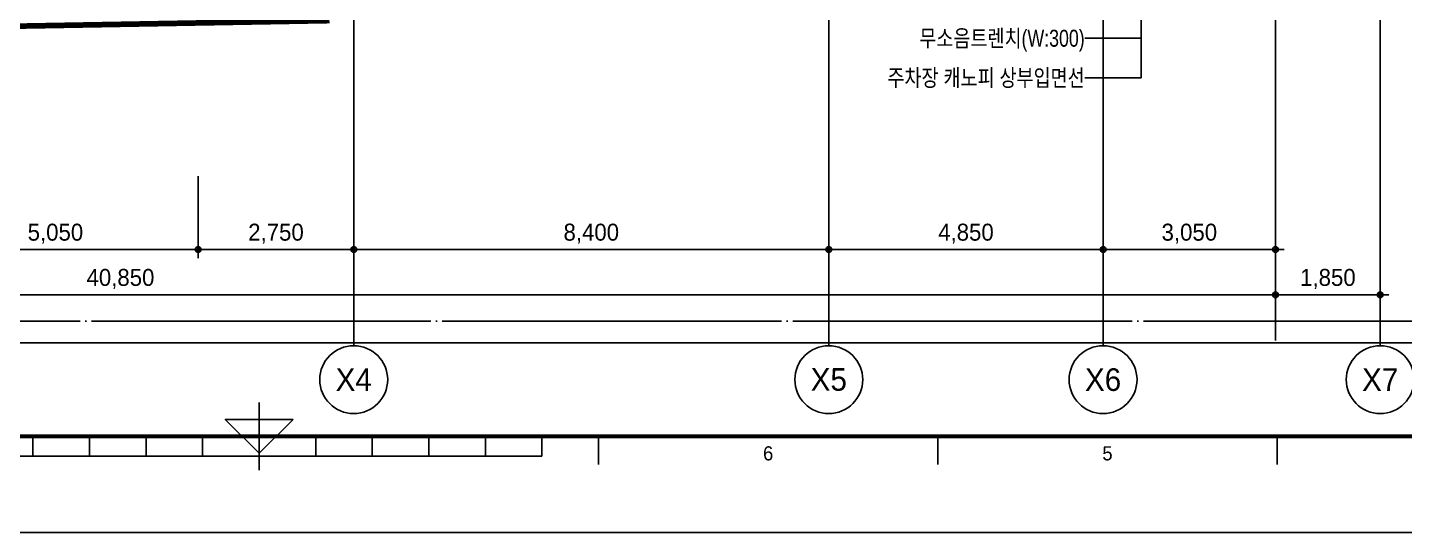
# Model space of a CAD drawing. Header units: millimetres. Extents: x 0 to 1390178, y 0 to 110113.
# Drawn here: x 457904 to 482251, y 0 to 8928 of the extents above; entities that cross this region are included whole.
import ezdxf
from ezdxf.enums import TextEntityAlignment as Align
from ezdxf.xclip import XClip

# ---------------------------------------------------------------- set-up
doc = ezdxf.new("R2010")
doc.units = ezdxf.units.MM
doc.header["$LTSCALE"] = 100
doc.header["$XCLIPFRAME"] = 0
doc.linetypes.add('X - 평면도$0$CEN', pattern=[62, 60, -1, 0, -1])
doc.linetypes.add('X - 평면도$0$PHANTOM2', pattern=[50, 40, -2, 2, -2, 2, -2])
doc.layers.get('DEFPOINTS').update_dxf_attribs({"color": 145})
for name, color, linetype in [('AA-XXXX-DIMS', 7, 'Continuous'), ('AA-XXXX-TEXT', 3, 'Continuous'), ('DIM', 7, 'Continuous'), ('SYM', 7, 'Continuous'), ('X - SHEET$0$AA-BORD-FORM', 7, 'Continuous'), ('X - SHEET$0$AA-BORD-TEXT', 3, 'Continuous'), ('X - 평면도$0$0-구역계', 1, 'Continuous'), ('X - 평면도$0$A-CEN', 1, 'X - 평면도$0$CEN'), ('X - 평면도$0$AA-XXXX-CNTL', 1, 'X - 평면도$0$CEN')]:
    doc.layers.add(name, color=color, linetype=linetype)
doc.styles.add('HAUD01', font='Dotum.ttf')
doc.styles.get("Standard").update_dxf_attribs({"font": 'Dotum.ttf'})
doc.styles.add('X - SHEET$0$HAUD01', font='Dotum.ttf')
doc.dimstyles.new('HAUD-100', dxfattribs={"dimscale": 100, "dimtxt": 3, "dimasz": 1, "dimexe": 0, "dimexo": 3, "dimgap": 1, "dimtad": 1, "dimdec": 0, "dimdsep": 46, "dimlunit": 6, "dimtxsty": 'HAUD01', "dimblk": 'DIMDOT', "dimcen": 2.5, "dimdle": 1.5, "dimclrd": 7, "dimclre": 7, "dimclrt": 3, "dimadec": 0, "dimazin": 0, "dimtfac": 1, "dimtdec": 0, "dimtix": 1, "dimtmove": 2, "dimatfit": 3, "dimfxl": 1, "dimtvp": 1, "dimtolj": 1, "dimtzin": 0, "dimarcsym": 0})

# ---------------------------------------------------------------- blocks, each defined once
blk = doc.blocks.new('X - SHEET$0$HAUDsheetV')
at = {"layer": 'X - SHEET$0$AA-BORD-FORM', "color": 2}
for p, q in [((421, 23), (421, 11)), ((381, 17), (381, 13.5)), ((391, 17), (391, 13.5)), ((401, 17), (401, 13.5)), ((411, 17), (411, 13.5)), ((431, 17), (431, 13.5)), ((441, 17), (441, 13.5)), ((451, 17), (451, 13.5)), ((461, 17), (461, 13.5)), ((471, 17), (471, 13.5)), ((481, 17), (481, 12)), ((541, 17), (541, 12)), ((601, 17), (601, 12)), ((371, 13.5), (471, 13.5))]:
    blk.add_line(p, q, dxfattribs=at)
at = {"layer": 'X - SHEET$0$AA-BORD-FORM', "color": 1}
blk.add_lwpolyline([(1, 0), (841, 0), (841, 594), (1, 594)], close=True, dxfattribs=at)
at = {"layer": 'X - SHEET$0$AA-BORD-FORM', "color": 2, "const_width": 0.682}
blk.add_lwpolyline([(21, 17), (21, 577), (821, 577), (821, 17)], close=True, dxfattribs=at)
at = {"layer": 'X - SHEET$0$AA-BORD-FORM', "color": 2}
blk.add_lwpolyline([(427, 20), (421, 14), (415, 20)], close=True, dxfattribs=at)
at = {"layer": 'X - SHEET$0$AA-BORD-TEXT', "color": 7, "style": 'X - SHEET$0$HAUD01'}
for s, p in [('6', (511, 13.99)), ('5', (571, 13.99))]:
    blk.add_text(s, height=2.5, dxfattribs=at).set_placement(p, align=Align.MIDDLE_CENTER)
at = {"layer": 'X - SHEET$0$AA-BORD-TEXT', "color": 3, "style": 'X - SHEET$0$HAUD01'}
for tag, p in [('PJCode', (786, 567.94)), ('작성자', (786.11, 194.82)), ('검토자', (786.11, 181.82)), ('최종검토자', (786.11, 168.82)), ('승인자', (786.11, 155.82)), ('일자', (786.83, 144.02)), ('개정번호', (812, 65.92))]:
    blk.add_attdef(tag, text='', height=3, dxfattribs=at).set_placement(p, align=Align.MIDDLE_CENTER)
at = {"layer": 'X - SHEET$0$AA-BORD-TEXT', "color": 3, "lineweight": 30, "flags": 104}
blk.add_attdef('PJTitle', text='', height=4, dxfattribs=at).set_placement((787.25, 536.62), align=Align.MIDDLE_CENTER)
blk = doc.blocks.new('X - SHEET')
at = {"xscale": 100, "yscale": 100, "zscale": 100}
blk.add_blockref('X - SHEET$0$HAUDsheetV', (-100, 0), dxfattribs=at)
blk = doc.blocks.new('DIMDOT')
at = {"layer": 'AA-XXXX-DIMS'}
for p, q in [((-1.5, 0), (1.5, 0)), ((0, -1.5), (0, 1.5))]:
    blk.add_line(p, q, dxfattribs=at)
for radius in [0.5, 0.25]:
    blk.add_circle((0, 0), radius, dxfattribs=at)
blk = doc.blocks.new('*D361')
at = {"color": 7, "lineweight": -2, "transparency": 16777216}
for p, q in [((-22467, -11007), (-22467, -12307)), ((-19717, -11007), (-19717, -12307)), ((-22367, -12307), (-19817, -12307))]:
    blk.add_line(p, q, dxfattribs=at)
at = {"layer": 'DEFPOINTS', "color": 0, "transparency": 16777216}
for p in [(-22467, -10707, 0), (-19717, -10707, 0), (-19717, -12307)]:
    blk.add_point(p, dxfattribs=at)
at = {"color": 7, "lineweight": -2, "transparency": 16777216, "xscale": 100, "yscale": 100, "zscale": 100, "rotation": 180}
blk.add_blockref('DIMDOT', (-22467, -12307), dxfattribs=at)
at = {"color": 7, "lineweight": -2, "transparency": 16777216, "xscale": 100, "yscale": 100, "zscale": 100}
blk.add_blockref('DIMDOT', (-19717, -12307), dxfattribs=at)
at = {"color": 3, "transparency": 16777216, "insert": (-21092, -12028), "char_height": 300, "attachment_point": 5, "style": 'HAUD01'}
blk.add_mtext('\\A1;2,750', dxfattribs=at)
blk = doc.blocks.new('*D362')
at = {"color": 7, "lineweight": -2, "transparency": 16777216}
for p, q in [((-19717, -11007), (-19717, -12307)), ((-11317, -11007), (-11317, -12307)), ((-19617, -12307), (-11417, -12307))]:
    blk.add_line(p, q, dxfattribs=at)
at = {"layer": 'DEFPOINTS', "color": 0, "transparency": 16777216}
for p in [(-19717, -10707, 0), (-11317, -10707, 0), (-11317, -12307)]:
    blk.add_point(p, dxfattribs=at)
at = {"color": 7, "lineweight": -2, "transparency": 16777216, "xscale": 100, "yscale": 100, "zscale": 100, "rotation": 180}
blk.add_blockref('DIMDOT', (-19717, -12307), dxfattribs=at)
at = {"color": 7, "lineweight": -2, "transparency": 16777216, "xscale": 100, "yscale": 100, "zscale": 100}
blk.add_blockref('DIMDOT', (-11317, -12307), dxfattribs=at)
at = {"color": 3, "transparency": 16777216, "insert": (-15517, -12028), "char_height": 300, "attachment_point": 5, "style": 'HAUD01'}
blk.add_mtext('\\A1;8,400', dxfattribs=at)
blk = doc.blocks.new('*D363')
at = {"color": 7, "lineweight": -2, "transparency": 16777216}
for p, q in [((-11317, -11007), (-11317, -12307)), ((-6467, -11007), (-6467, -12307)), ((-11217, -12307), (-6567, -12307))]:
    blk.add_line(p, q, dxfattribs=at)
at = {"layer": 'DEFPOINTS', "color": 0, "transparency": 16777216}
for p in [(-11317, -10707, 0), (-6467, -10707, 0), (-6467, -12307)]:
    blk.add_point(p, dxfattribs=at)
at = {"color": 7, "lineweight": -2, "transparency": 16777216, "xscale": 100, "yscale": 100, "zscale": 100, "rotation": 180}
blk.add_blockref('DIMDOT', (-11317, -12307), dxfattribs=at)
at = {"color": 7, "lineweight": -2, "transparency": 16777216, "xscale": 100, "yscale": 100, "zscale": 100}
blk.add_blockref('DIMDOT', (-6467, -12307), dxfattribs=at)
at = {"color": 3, "transparency": 16777216, "insert": (-8892, -12028), "char_height": 300, "attachment_point": 5, "style": 'HAUD01'}
blk.add_mtext('\\A1;4,850', dxfattribs=at)
blk = doc.blocks.new('*D364')
at = {"color": 7, "lineweight": -2, "transparency": 16777216}
for p, q in [((-6467, -11007), (-6467, -12307)), ((-3417, -11007), (-3417, -12307)), ((-6367, -12307), (-3517, -12307))]:
    blk.add_line(p, q, dxfattribs=at)
at = {"layer": 'DEFPOINTS', "color": 0, "transparency": 16777216}
for p in [(-6467, -10707, 0), (-3417, -10707, 0), (-3417, -12307)]:
    blk.add_point(p, dxfattribs=at)
at = {"color": 7, "lineweight": -2, "transparency": 16777216, "xscale": 100, "yscale": 100, "zscale": 100, "rotation": 180}
blk.add_blockref('DIMDOT', (-6467, -12307), dxfattribs=at)
at = {"color": 7, "lineweight": -2, "transparency": 16777216, "xscale": 100, "yscale": 100, "zscale": 100}
blk.add_blockref('DIMDOT', (-3417, -12307), dxfattribs=at)
at = {"color": 3, "transparency": 16777216, "insert": (-4942, -12028), "char_height": 300, "attachment_point": 5, "style": 'HAUD01'}
blk.add_mtext('\\A1;3,050', dxfattribs=at)
blk = doc.blocks.new('*D375')
at = {"color": 7, "lineweight": -2, "transparency": 16777216}
for p, q in [((-27517, -11007), (-27517, -12307)), ((-22467, -11007), (-22467, -12307)), ((-27417, -12307), (-22567, -12307))]:
    blk.add_line(p, q, dxfattribs=at)
at = {"layer": 'DEFPOINTS', "color": 0, "transparency": 16777216}
for p in [(-27517, -10707), (-22467, -10707), (-22467, -12307)]:
    blk.add_point(p, dxfattribs=at)
at = {"color": 7, "lineweight": -2, "transparency": 16777216, "xscale": 100, "yscale": 100, "zscale": 100, "rotation": 180}
blk.add_blockref('DIMDOT', (-27517, -12307), dxfattribs=at)
at = {"color": 7, "lineweight": -2, "transparency": 16777216, "xscale": 100, "yscale": 100, "zscale": 100}
blk.add_blockref('DIMDOT', (-22467, -12307), dxfattribs=at)
at = {"color": 3, "transparency": 16777216, "insert": (-24992, -12028), "char_height": 300, "attachment_point": 5, "style": 'HAUD01'}
blk.add_mtext('\\A1;5,050', dxfattribs=at)
blk = doc.blocks.new('*D384')
at = {"color": 7, "lineweight": -2, "transparency": 16777216}
for p, q in [((-3417, -11007), (-3417, -13107)), ((-1567, -11007), (-1567, -13107)), ((-3317, -13107), (-1667, -13107))]:
    blk.add_line(p, q, dxfattribs=at)
at = {"layer": 'DEFPOINTS', "color": 0, "transparency": 16777216}
for p in [(-3417, -10707), (-1567, -10707), (-1567, -13107)]:
    blk.add_point(p, dxfattribs=at)
at = {"color": 7, "lineweight": -2, "transparency": 16777216, "xscale": 100, "yscale": 100, "zscale": 100, "rotation": 180}
blk.add_blockref('DIMDOT', (-3417, -13107), dxfattribs=at)
at = {"color": 7, "lineweight": -2, "transparency": 16777216, "xscale": 100, "yscale": 100, "zscale": 100}
blk.add_blockref('DIMDOT', (-1567, -13107), dxfattribs=at)
at = {"color": 3, "transparency": 16777216, "insert": (-2492, -12828), "char_height": 300, "attachment_point": 5, "style": 'HAUD01'}
blk.add_mtext('\\A1;1,850', dxfattribs=at)
blk = doc.blocks.new('*D385')
at = {"color": 7, "lineweight": -2, "transparency": 16777216}
for p, q in [((-44267, -11007), (-44267, -13107)), ((-3417, -11007), (-3417, -13107)), ((-44167, -13107), (-3517, -13107))]:
    blk.add_line(p, q, dxfattribs=at)
at = {"layer": 'DEFPOINTS', "color": 0, "transparency": 16777216}
for p in [(-44267, -10707), (-3417, -10707), (-3417, -13107)]:
    blk.add_point(p, dxfattribs=at)
at = {"color": 7, "lineweight": -2, "transparency": 16777216, "xscale": 100, "yscale": 100, "zscale": 100, "rotation": 180}
blk.add_blockref('DIMDOT', (-44267, -13107), dxfattribs=at)
at = {"color": 7, "lineweight": -2, "transparency": 16777216, "xscale": 100, "yscale": 100, "zscale": 100}
blk.add_blockref('DIMDOT', (-3417, -13107), dxfattribs=at)
at = {"color": 3, "transparency": 16777216, "insert": (-23842, -12828), "char_height": 300, "attachment_point": 5, "style": 'HAUD01'}
blk.add_mtext('\\A1;40,850', dxfattribs=at)
blk = doc.blocks.new('X - 평면도$0$A$C131C07CB')
at = {"layer": 'X - 평면도$0$0-구역계', "color": 1, "linetype": 'X - 평면도$0$PHANTOM2', "const_width": 100, "flags": 128}
blk.add_lwpolyline([(50108, 50546), (32940, 50631), (27658, 50496), (20509, 50187), (2300, 48329), (1988, 39918), (1940, 31390), (1399, 24265), (272, 6596), (50, 108), (11256, 50), (11486, 6795), (29909, 7122), (29397, 12805), (50106, 15382)], close=True, dxfattribs=at)
blk = doc.blocks.new('X - 평면도$0$A$C9949ff83')
at = {"layer": 'DEFPOINTS'}
for points in [[(0, 59400), (84000, 59400), (84000, 0), (0, 0)], [(2000, 1700), (75000, 1700), (75000, 57700), (2000, 57700)]]:
    blk.add_lwpolyline(points, close=True, dxfattribs=at)
blk = doc.blocks.new('X - 평면도', base_point=(-475.4, -286.7))
at = {"layer": 'DEFPOINTS'}
blk.add_lwpolyline([(657286.2, 68689.6), (718213.6, 68689.6), (718213.6, 19243.1), (657286.2, 19243.1)], close=True, dxfattribs=at)
at = {"layer": 'X - 평면도$0$A-CEN', "color": 5}
blk.add_line((711072, 68689.6), (711072, 19243.1), dxfattribs=at)
at = {"layer": 'X - 평면도$0$AA-XXXX-CNTL'}
for p, q in [((692922, 68689.6), (692922, 19243.1)), ((701322, 68689.6), (701322, 19243.1)), ((706172, 68689.6), (706172, 19243.1)), ((709222, 68689.6), (709222, 19243.1)), ((657286.2, 19627.4), (718213.6, 19627.4))]:
    blk.add_line(p, q, dxfattribs=at)
blk.add_blockref('X - 평면도$0$A$C9949ff83', (649249.9, 15892.4))
at = {"layer": 'X - 평면도$0$0-구역계'}
blk.add_blockref('X - 평면도$0$A$C131C07CB', (662532.9, 17819.8), dxfattribs=at)
blk = doc.blocks.new('지상부 치수 1')
at = {"layer": 'DIM'}
for p, q in [((-19717.3, -14007, 0), (-19717.3, -13707, 0)), ((-11317.3, -14007, 0), (-11317.3, -13707, 0)), ((-6467.3, -14007, 0), (-6467.3, -13707, 0)), ((-1567.3, -14007, 0), (-1567.3, -13707, 0))]:
    blk.add_line(p, q, dxfattribs=at)
for centre in [(-19717.3, -14607, 0), (-11317.3, -14607, 0), (-6467.3, -14607, 0), (-1567.3, -14607, 0)]:
    blk.add_circle(centre, 600, dxfattribs=at)
at = {"layer": 'DIM', "style": 'HAUD01'}
for s, p in [('X4', (-19717.3, -14607, 0)), ('X5', (-11317.3, -14607, 0)), ('X6', (-6467.3, -14607, 0)), ('X7', (-1567.3, -14607, 0))]:
    blk.add_text(s, height=400, dxfattribs=at).set_placement(p, align=Align.MIDDLE)
for base, p1, p2, picture, middle in [((-3417.3, -13107, 0), (-44267.3, -10707, 0), (-3417.3, -10707, 0), '*D385', (-23842.3, -12827.9, 0)), ((-1567.3, -13107, 0), (-3417.3, -10707, 0), (-1567.3, -10707, 0), '*D384', (-2492.3, -12827.9, 0))]:
    dim = blk.add_linear_dim(base=base, p1=p1, p2=p2, dimstyle='HAUD-100')
    dim.commit()
    dim.dimension.update_dxf_attribs({"geometry": picture, "text_midpoint": middle})
dim = blk.add_aligned_dim(p1=(-27517.2, -10707, 0), p2=(-22467.2, -10707, 0), distance=-1600, dimstyle='HAUD-100')
dim.commit()
dim.dimension.update_dxf_attribs({"geometry": '*D375', "text_midpoint": (-24992.2, -12027.9, 0)})
for base, p1, p2, picture, middle in [((-19717.2, -12307, 0), (-22467.2, -10707, 0), (-19717.2, -10707, 0), '*D361', (-21092.2, -12027.9, 0)), ((-11317.2, -12307, 0), (-19717.2, -10707, 0), (-11317.2, -10707, 0), '*D362', (-15517.2, -12027.9, 0)), ((-6467.2, -12307, 0), (-11317.2, -10707, 0), (-6467.2, -10707, 0), '*D363', (-8892.2, -12027.9, 0)), ((-3417.3, -12307, 0), (-6467.2, -10707, 0), (-3417.3, -10707, 0), '*D364', (-4942.2, -12027.9, 0))]:
    dim = blk.add_linear_dim(base=base, p1=p1, p2=p2, angle=180, dimstyle='HAUD-100')
    dim.commit()
    dim.dimension.update_dxf_attribs({"geometry": picture, "text_midpoint": middle})

msp = doc.modelspace()

# ---------------------------------------------------------------- block references
ref = msp.add_blockref('X - 평면도', (-229725.3, -16179.1))
XClip(ref).set_block_clipping_path([(649249.9173510048, 15892.4063044181), (733249.9173510048, 75292.406304418)])

# ---------------------------------------------------------------- next in the draw order: linework, layer by layer
at = {"layer": 'SYM'}
for p, q in [((477596.6, 8039), (477596.6, 25127.1)), ((477596.6, 8739), (476596.6, 8739)), ((477596.6, 8039), (476596.6, 8039))]:
    msp.add_line(p, q, dxfattribs=at)

# ---------------------------------------------------------------- next in the draw order: block references
for name, p in [('X - SHEET', (420000, 0)), ('지상부 치수 1', (483389.3, 17309.8))]:
    msp.add_blockref(name, p)

# ---------------------------------------------------------------- next in the draw order: texts
at = {"layer": 'AA-XXXX-TEXT', "style": 'HAUD01', "width": 0.8}
for s, p in [('무소음트렌치(W:300)', (476596.6, 8739)), ('주차장 캐노피 상부입면선', (476596.6, 8039))]:
    msp.add_text(s, height=300, dxfattribs=at).set_placement(p, align=Align.MIDDLE_RIGHT)

doc.saveas('drawing.dxf')
